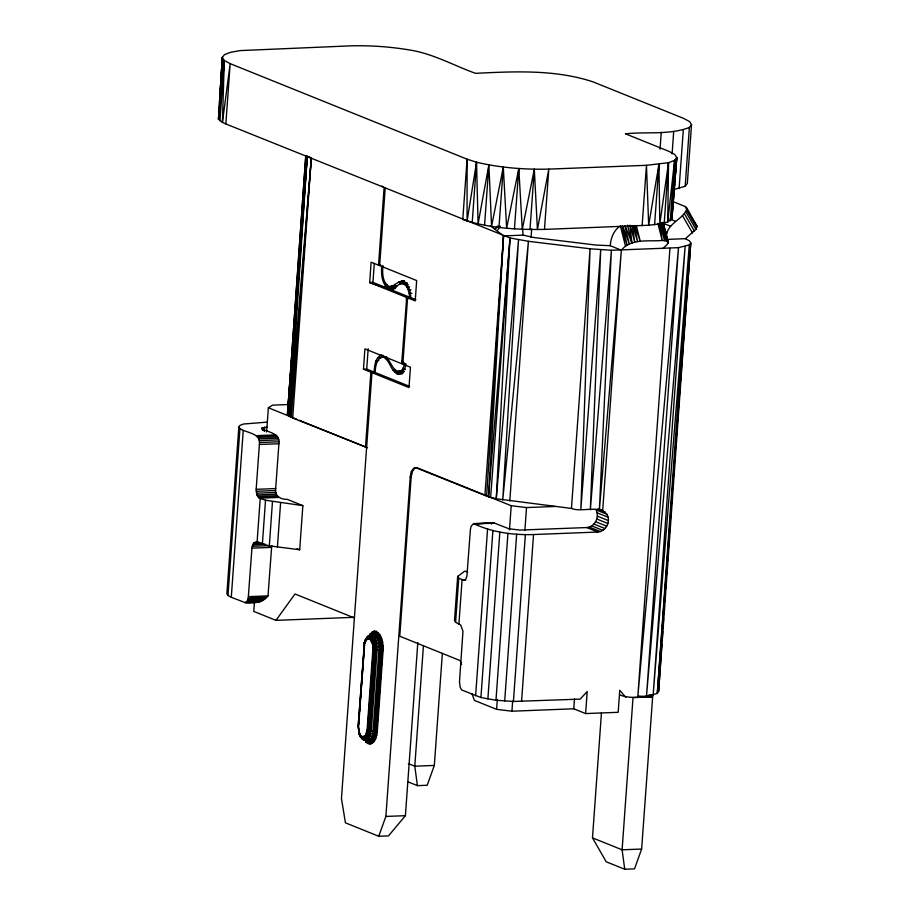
<?xml version="1.0" encoding="UTF-8"?>
<svg xmlns="http://www.w3.org/2000/svg" width="915" height="915" viewBox="0 0 915 915"><rect width="100%" height="100%" fill="white"/><g stroke="black" fill="none" stroke-linecap="round" stroke-linejoin="round"><path stroke-width="1.37" d="M381.852 354.848C375.013 357.205 374.601 365.954 374.121 372.073L370.872 372.199L363.461 369.214L364.925 348.878L401.674 363.701L406.42 301.355L406.432 297.352L369.683 282.529L371.135 262.193L378.536 265.178L380.709 265.087M238.838 426.916L226.874 593.766L227.972 595.505L231.289 597.278L245.22 602.642L247.016 601.407L248.205 598.501L251.945 548.154L252.7 544.677L254.256 542.526L256.177 542.286L269.307 545.843L299.697 549.766L302.854 505.64L265.522 500.219L259.334 498.172L256.875 494.958L256.166 489.319L259.38 444.496C261.198 433.047 246.89 433.138 239.936 428.643L238.838 426.916L240.05 425.338L243.47 424.034L267.077 422.135M302.854 505.64L287.15 499.304C280.745 499.762 274.248 495.701 275.69 488.564L278.903 443.741C280.722 433.481 268.507 432.109 261.667 429.066L261.713 427.968L266.986 427.042M369.569 636.268L372.222 632.803L376.111 632.322C381.978 635.959 382.664 643.92 382.527 650.199L376.728 731.085C376.191 735.58 375.161 741.699 370.152 743.197L366.286 741.642L364.582 739.423L366.206 742.5L370.323 744.169C375.642 742.568 376.74 736.049 377.312 731.279L383.111 650.382C383.259 643.702 382.527 635.239 376.294 631.361L374.189 631.076L372.76 634.381L368.779 635.719L366.721 637.458L364.262 642.73L364.685 643.577L367.041 639.242L369.248 638.967L370.335 639.699L372.634 644.686L372.897 649.147L367.098 730.033L365.428 735.511L362.237 736.769C359.469 735.992 358.04 727.265 359.092 734.105L359.744 734.814L358.589 726.601L364.685 643.051M691.534 124.669L689.384 127.471C669.128 135.203 646.573 131.543 625.425 133.796L668.922 151.341L674.812 154.498L676.757 157.586L674.607 160.377L668.533 162.698L667.721 221.91L659.818 223.923L648.678 225.239L544.482 229.413C517.055 229.802 488.942 228.327 462.773 219.497L467.096 159.199L230.168 63.65L224.278 60.482L222.345 57.405L224.484 54.603L230.569 52.292L240.165 50.6L350.296 45.864C370.346 45.304 390.431 46.734 410.206 50.085C433.218 53.791 453.783 65.514 475.491 73.326C514.63 71.439 555.233 69.368 593 81.847L683.699 118.424L689.59 121.592L691.534 124.669L687.314 183.503L685.175 186.294L673.6 189.577M225.845 123.948L230.168 63.65L222.425 122.37L218.479 119.224L224.278 60.482L222.425 122.37L225.845 123.948L510.021 237.969L528.424 241.297L590.061 248.777L611.38 250.275L678.518 247.656L689.292 244.911L690.768 242.99L689.441 240.862L685.392 238.689L667.252 239.398M672.296 209.329L672.033 214.956L672.536 209.363M674.607 160.377L671.873 219.326L667.721 221.91L674.607 160.377L670.295 220.675M509.804 500.951L528.424 241.297L502.735 499.956L518.508 239.81L496.262 498.767L488.519 496.811L510.021 237.969L496.262 498.767L571.452 508.431C582.706 513.098 602.802 502.964 608.235 517.307C609.596 523.918 604.895 531.546 597.895 532.038L533.537 534.543C513.075 535.184 492.259 532.404 473.638 523.609L471.145 526.125L470.39 529.602L466.913 576.278L465.724 579.184L463.928 580.419L458.758 578.154L457.672 576.416L465.003 571.029L467.622 572.092M368.127 638.819L369.557 635.513L373.617 635.01C378.455 638.007 379.027 644.583 378.913 649.753L373.114 730.65C372.668 734.356 371.822 739.412 367.693 740.647C365.028 740.704 360.567 739.492 361.162 736.037M490.303 225.753L503.536 235.898L488.519 496.811L416.565 467.988L413.683 468.343L411.361 471.557L410.229 476.772L385.878 816.443L378.741 836.264L345.424 822.825L341.455 798.52L371.982 372.645L375.23 372.519L409.611 386.382M222.345 57.405L218.479 119.224L222.345 57.405L220.286 89.636M219.12 107.844L218.674 114.855L219.12 110.646M219.474 102.24L220.012 93.833M486.62 496.182L503.536 235.898L523.071 235.132L534.383 237.591L596.02 245.071L610.236 245.712L621.342 250.195C631.178 238.094 648.792 241.686 662.197 240.473L666.406 240.897L668.156 242.441L666.978 244.694L662.78 248.583M619.569 694.851C631.281 699.483 645.452 697.058 657.29 693.387L658.617 691.42L661.831 644.366M662.025 641.518L662.712 631.533M662.906 628.685L663.592 618.7M663.878 614.423L664.462 605.867M664.759 601.59L665.342 593.034M665.64 588.757L666.223 580.202M666.612 574.506L667.104 567.369M667.493 561.673L667.973 554.536M668.373 548.84L668.854 541.703M669.345 534.577L669.734 528.87M670.226 521.744L670.615 516.049M671.198 507.493L671.484 503.216M672.079 494.66L672.365 490.383M672.948 481.828L673.246 477.55M673.932 467.565L674.126 464.717M674.801 454.732L674.995 451.884M675.682 441.899L675.876 439.051M292.686 418.018L311.294 158.364L307.246 156.191L287.504 414.564L305.804 155.493L287.504 414.564L292.686 418.018L366.457 447.344M288.934 416.073L307.246 156.191L289.952 416.725L311.294 158.364L309.19 156.648M366.721 637.458L366.057 640.237M362.237 736.769L363.644 739.892L368.505 740.99C372.748 739.72 373.629 734.505 374.086 730.696L379.885 649.799C380 644.469 379.416 637.698 374.429 634.61L370.415 635.41L370.323 633.729L374.189 631.076M219.955 120.78L224.278 60.482M227.972 595.505L239.936 428.643M231.289 597.278L243.241 430.427M262.651 430.382L262.845 427.534M264.344 431.491L264.652 427.225M257.046 542.641L260.215 498.515M254.473 601.43L253.752 611.403L275.964 620.359L354.448 617.305M266.62 431.983L268.358 407.77L272.567 405.151L288.957 404.522M262.365 544.345L265.522 500.219M269.307 545.843L272.464 501.729M268.004 595.882L248.468 596.649L266.437 597.461L248.205 598.501L264.927 598.787L247.713 600.126L262.17 600.698L247.016 601.407L260.844 601.395L246.158 602.264L258.842 602.093L245.22 602.642C253.386 603.397 262.651 603.019 268.004 595.882L271.744 545.534M277.417 547.056L280.573 502.941M374.121 372.073L366.721 369.088L368.173 348.741M406.489 300.029L409.691 297.226L372.931 282.403L374.292 263.417M365.474 447.378L370.872 372.199M378.536 265.178L384.094 187.724L381.99 186.008M385.204 188.17L379.645 265.625L416.668 280.55L415.216 300.898L407.575 297.81L402.829 364.159L410.458 367.235L408.994 387.583L371.982 372.645M381.715 266.196C381.155 273.985 381.578 283.844 388.612 288.728L395.497 288.5M375.23 372.519C375.196 365.977 377.163 355.237 386.05 356.942M382.905 265.499C382.298 272.716 382.253 282.186 389.012 286.624L396.389 286.681M364.204 647.843L364.41 645.006L358.097 726.213L359.298 734.516M358.714 724.474L359.126 718.801M359.629 711.698L360.041 706.025M360.544 698.923L360.956 693.25M361.459 686.159L361.871 680.474M362.374 673.383L362.786 667.71M363.289 660.607L363.701 654.934M415.101 467.782L416.085 467.737L414.667 468.308L412.345 471.522L411.201 476.738L399.764 636.234L460.108 660.573L461.537 664.553M378.741 836.264L388.509 835.887L405.402 815.677L417.812 642.605M423.439 645.613L414.792 766.198L417.423 785.642L427.191 785.264L434.328 765.443L442.357 653.367M472.22 222.517L476.543 162.218L467.096 159.199L467.085 221.041L476.543 162.218C500.162 167.845 524.569 169.675 548.794 169.115L646.459 165.306L668.533 162.698L664.21 222.997M457.672 576.416L454.503 620.542L455.601 622.269L460.725 625.048L462.967 631.293L459.49 681.755L460.199 687.394L461.72 689.956L480.924 697.527L495.976 700.238L513.418 701.462L580.167 699.117L587.201 691.511L585.623 713.574L618.174 712.305L619.764 690.242L625.746 697.344M455.601 622.269L458.758 578.154M484.561 225.204L488.885 164.894L491.572 226.348L503.296 167.056L506.647 228.178L518.794 168.532L522.293 229.288L534.314 169.229L537.425 229.573L548.794 169.115L544.482 229.413M458.907 624.053L462.075 579.927M498.972 227.355L503.296 167.056M484.927 495.553L503.536 235.898M475.617 695.823L487.581 528.962M514.47 228.83L518.794 168.532M480.924 697.527L492.888 530.666M487.867 699.026L499.83 532.175M495.976 700.238L507.939 533.388M529.991 229.528L534.314 169.229M585.623 713.574L573.774 708.793L511.931 711.207L496.605 709.342L497.325 699.38M509.472 529.922L511.211 505.721L417.549 467.942M531.043 237.454L531.661 228.922M504.691 701.073L516.655 534.211M511.931 711.207L512.64 701.233M524.89 530.357L526.525 507.573L555.222 506.464M513.418 701.462L525.382 534.612M521.573 701.405L533.537 534.543M571.452 508.431L590.061 248.777L580.853 509.358L600.709 249.795L590.335 509.872L611.38 250.275L599.394 509.941L621.342 250.195L602.688 510.478L598.982 508.992M573.774 708.793L574.483 698.923M648.586 695.137L652.784 694.954L641.632 849.051L634.507 868.873L624.739 869.25L606.222 861.781L592.485 837.865L601.441 713.025M642.136 225.616L646.459 165.306L648.678 225.239L658.926 164.38L659.818 223.923L668.533 162.698M654.602 224.678L658.926 164.38M660.035 149.214L661.236 132.401M672.102 153.88L673.703 131.463M669.94 248.297L637.789 696.875L678.518 247.656L646.493 696.212L685.118 246.501L653.15 695.023L689.292 244.911L657.29 693.387L690.768 242.99L658.617 691.42M676.757 157.586L671.873 219.326L676.757 157.586L674.824 181.376M679.09 188.616L683.311 129.781M685.175 186.294L689.384 127.471M490.623 497.417L510.021 237.969M287.447 413.123L290.478 373.412M290.695 370.575L291.45 360.647M291.668 357.811L292.32 349.301M292.651 345.047L293.292 336.537M293.624 332.282L294.161 325.191M294.596 319.518L295.133 312.427M295.568 306.754L296.002 301.081M296.654 292.571L296.872 289.735M297.627 279.796L297.844 276.959M291.199 417.377L311.294 158.364M672.994 203.77L673.566 196.771M673.909 192.573L674.595 184.178M366.206 742.5L365.211 739.663L367.453 741.31L368.219 743.872M666.44 236.699C666.612 223.066 683.345 219.84 686.902 208.563L685.244 206.55L673.474 201.792M685.392 238.689L695.938 229.345L696.978 226.062L693.982 221.705M364.387 645.715L364.262 642.73L366.252 639.219M364.422 642.364L358.223 726.407L358.977 732.023M610.236 245.712C610.74 238.403 613.405 230.98 619.524 226.543M488.885 164.894L478.076 223.912L476.543 162.218M369.248 638.967C369.225 634.198 376.317 636.142 376.294 631.361M473.638 523.609L494.157 522.98L508.877 528.767L519.709 530.082L586.789 527.555C594.933 526.994 599.851 516.838 596.008 509.849L607.114 514.322M360.053 736.175L362.866 739.194L360.327 736.735L360.19 734.779M406.077 364.033L404.968 367.899L401.411 373.068L399.215 374.006L396.927 373.743C390.522 370.22 390.133 361.105 383.934 357.376L381.99 357.102M364.353 643.142L366.972 638.315L368.185 637.846L370.632 638.83L372.577 642.124L373.492 649.33L367.361 732.595L364.742 737.421L362.283 737.719L360.007 735.511M404.933 363.575L402.543 369.351L400.839 371.044L397.007 371.501L393.461 368.047L386.931 357.365M370.335 639.699C371.067 635.193 377.575 637.24 378.307 632.734M365.257 641.712L365.176 639.917M368.779 635.719L367.132 637.446L367.041 639.242M370.163 635.971L369.671 636.497L371.696 634.427L372.153 631.876M359.412 733.087L360.819 737.158M364.959 640.454L368.059 636.097L371.913 635.33C376.66 638.27 377.22 644.698 377.106 649.776L371.307 730.662L368.928 738.439L365.989 740.452M368.825 636.485L370.323 633.729M371.296 640.957C372.851 637 378.558 639.047 380.114 635.09M496.673 226.771L495.095 229.082L497.863 225.936M497.211 230.729L500.379 226.142M275.964 620.359L294.996 593.984L354.036 617.797M667.63 242.281L668.305 241.411L667.698 240.439M372.085 642.662L381.589 638.27M365.943 638.659L368.448 636.92L371.135 638.007L373.263 641.609L374.281 646.768L368.471 730.387C368.093 733.498 367.373 737.753 363.907 738.782L361.231 737.707M370.449 635.307L372.073 633.672L375.722 633.214C381.235 636.646 381.887 644.126 381.749 650.027L375.951 730.913C375.447 735.145 374.475 740.898 369.774 742.317L366.137 740.841M491.378 524.078L492.236 523.22L476.887 523.815M390.957 286.898L399.066 281.877L403.984 280.905M406.798 283.055C399.432 280.459 395.6 290.341 388.864 288.831L369.683 282.529L372.931 282.403M372.634 644.686L382.619 642.044M406.489 298.69L409.691 297.226C409.154 292.24 408.056 286.223 403.309 283.536L401.365 283.261M371.696 634.427L375.15 634.004C380.365 637.24 380.983 644.309 380.857 649.89L374.578 734.116L372.439 739.343L370.907 740.887L367.453 741.31L365.771 740.166M367.498 636.691L370.392 636.337L373.068 638.933L375.184 646.699L369.363 730.525C368.962 733.864 368.196 738.428 364.479 739.537L363.003 739.343M393.107 285.835L386.507 287.173L396.103 286.921M395.131 287.813L388.612 288.728L369.683 282.529M403.549 370.941L397.007 371.501L402.44 371.296M407.804 284.451L405.185 284.794L407.907 284.691M372.908 646.894L383.133 646.184M404.739 281.42L399.066 281.877L404.487 281.671M393.038 288.991L390.35 289.163L393.187 289.06M402.863 371.536L398.951 371.776L404.384 371.57M407.221 283.284L403.309 283.536L407.381 283.375M405.254 369.237L402.543 369.351L405.196 369.534M402.852 371.947L394.731 372.279L403.229 372.645M402.337 373.526L396.927 373.743L402.611 373.629M399.478 284.016L403.549 283.856M392.855 286.143L396.927 285.983M389.012 286.624L395.795 286.361M388.864 288.831L394.285 288.614M406.432 297.352L409.691 297.226M407.575 297.81L410.835 297.684L415.925 299.743M379.679 355.718L383.751 355.558M383.934 357.376L386.656 357.262M377.723 357.696L381.795 357.536M385.821 358.646L388.532 358.543M376.111 360.647L378.833 360.544M401.674 363.701L403.847 363.61M402.829 364.159L404.99 364.079M363.461 369.214L366.721 369.088M395.474 369.626L392.764 369.729L395.566 370.015M256.2 435.654L275.735 434.888M257.138 436.283L276.673 435.529M257.984 437.381L277.508 436.627M258.659 438.857L278.194 438.102M259.139 440.618L278.675 439.863M259.391 442.54L278.915 441.785M259.38 444.496L278.903 443.741M413.683 468.343L414.667 468.308M412.413 469.635L413.386 469.589M411.361 471.557L412.345 471.522M410.618 473.993L411.59 473.959M410.229 476.772L411.201 476.738M256.166 489.319L275.69 488.564M256.154 491.275L275.69 490.509M256.394 493.196L275.93 492.43M256.875 494.958L276.41 494.192M257.561 496.433L277.085 495.678M258.396 497.531L277.931 496.765M259.334 498.172L278.869 497.405M474.622 523.735L494.157 522.98M256.177 542.286L258.968 542.183M254.256 542.526L258.442 542.366M253.398 543.384L261.77 543.064M252.7 544.677L265.258 544.185M252.208 546.301L268.953 545.649M251.945 548.154L271.481 547.387M462.944 580.282L465.735 580.179M248.148 602.356L258.03 602.162L247.004 602.436M434.328 765.443L414.792 766.198L408.353 763.602M385.878 816.443L405.402 815.677M641.632 849.051L622.108 849.806L592.485 837.865M406.866 286.967L409.577 286.864M408.227 289.895L410.949 289.803M409.199 293.395L411.91 293.303M246.158 602.264L259.688 601.853M384.632 284.622L387.365 284.554M247.713 600.126L263.531 599.828M404.121 280.962L401.273 281.008L403.549 281.363C409.097 284.645 410.309 291.782 410.835 297.684M400.839 371.044L403.458 371.067M638.75 696.098L652.544 696.83L633.02 697.585L622.108 849.806L624.739 869.25M511.211 505.721L526.525 507.573M369.557 635.513L371.101 635.719L373.926 638.464L376.145 646.631L370.335 730.616C369.912 734.139 369.1 738.943 365.188 740.109L363.358 736.93M383.111 650.382L372.897 649.147M377.312 731.279L367.098 730.033M401.914 362.477L403.927 363.209M670.009 219.062L675.304 221.201M662.632 223.054L670.581 226.257M664.667 231.484L667.321 232.547M597.804 508.992L605.204 511.977M597.129 512.823L608.235 517.307M597.346 516.151L608.452 520.624M596.809 519.011L607.915 523.494M595.642 521.71L606.748 526.194M593.927 524.055L605.032 528.538M591.776 525.885L602.882 530.368M589.34 527.086L600.446 531.558M586.789 527.555L597.895 532.038M268.358 407.77L296.815 419.253M299.445 420.317L367.567 447.79M297.078 548.703L299.697 549.766M496.605 709.342L474.393 700.387L472.014 693.753M408.17 781.902L417.423 785.642M361.597 738.382L364.399 740.235L368.505 740.99L370.323 744.169M376.751 735.26L366.801 732.16M402.097 361.208L403.984 362.786M375.688 738.748C373.583 735.191 368.333 737.593 366.229 734.036M686.399 207.35L696.978 226.062M685.244 206.55L689.956 214.705M691.294 217.038L692.644 219.371M686.719 210.095L696.795 227.595M685.861 211.845L695.938 229.345M684.386 213.698L694.474 231.198M682.396 215.517L692.483 233.005M374.178 741.516C372.851 737.238 366.755 739.789 365.428 735.511M359.092 734.105L360.327 736.735M625.242 225.994L631.922 242.944L629.863 225.387M622.497 225.845L629.337 243.962L624.899 226.131M634.736 225.547L640.283 241.331L636.302 225.525M372.359 743.357C371.776 738.668 365.028 741.196 364.445 736.495M671.976 216.363L672.433 217.884M632.745 225.536L637.595 241.583L634.347 225.582M662.426 222.517L666.406 240.897L661.145 222.974L664.553 240.531L659.738 223.237M662.517 222.562L667.641 241.549L663.295 223.191M630.241 225.284L634.736 242.132L632.334 225.616M662.78 222.356L667.641 241.549M657.874 223.352L662.197 240.473L659.578 223.237M625.54 246.307L620.37 225.765L627.164 245.106L622.349 225.914M663.329 223.249L668.156 242.441L662.769 222.963L667.939 243.516M627.518 225.113L631.922 242.944M662.071 222.7L666.406 240.897M522.682 229.676L523.071 235.132"/></g></svg>
